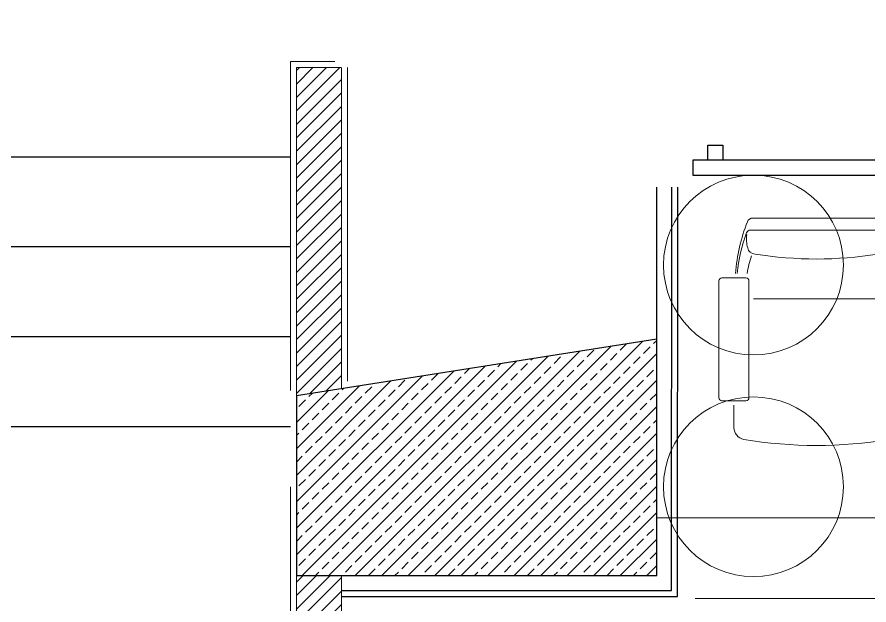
# Model space of a CAD drawing. Header units: millimetres. Extents: x 809 to 8159, y 33 to 4533.
# Drawn here: x 5118.6 to 5402.8, y 3945.4 to 4141.7 of the extents above; entities that cross this region are included whole.
import ezdxf

# ---------------------------------------------------------------- set-up
doc = ezdxf.new("R2010")
doc.units = ezdxf.units.MM
doc.linetypes.add('DASHED', pattern=[19.05, 12.7, -6.35])
doc.linetypes.add('HIDDEN', pattern=[0.375, 0.25, -0.125])
for name, color, linetype, lineweight in [('0-RefEdit0', 7, 'Continuous', 0), ('AHŞAP KONFERANS SALONU TAVAN', 6, 'Continuous', 0), ('B.A.TARAMA', 124, 'DASHED', 15), ('BETONARME', 3, 'Continuous', 25), ('DUVAR', 2, 'Continuous', 15), ('DUVAR TARAMA', 9, 'Continuous', 9), ('MERDIVEN', 4, 'Continuous', 0), ('Sıva', 1, 'Continuous', 0), ('TEFRİŞ', 130, 'Continuous', 0), ('TEZGAH', 7, 'Continuous', 0)]:
    doc.layers.add(name, color=color, linetype=linetype, lineweight=lineweight)
for name, color, linetype in [('AHŞAP DUVAR', 3, 'Continuous'), ('AHŞAP KUMAŞ SUNGER', 4, 'Continuous'), ('GOR', 3, 'Continuous')]:
    doc.layers.add(name, color=color, linetype=linetype)

# ---------------------------------------------------------------- blocks, each defined once
blk = doc.blocks.new('koltuk')
at = {"layer": 'TEFRİŞ'}
for p, q in [((36201.1633, -102073.6816), (36201.1633, -102073.7616)), ((36201.1733, -102073.6716), (36201.5633, -102073.6716)), ((36201.5733, -102073.6816), (36201.5733, -102073.7616)), ((36201.5883, -102073.7216), (36201.6627, -102073.7216)), ((36201.0035, -102074.2162), (36201.0035, -102073.7769)), ((36201.1733, -102073.7716), (36201.5633, -102073.7716)), ((36200.9633, -102074.2083), (36200.9633, -102073.7848)), ((36201.2333, -102074.2066), (36201.2333, -102073.7866)), ((36201.1633, -102074.3116), (36201.1633, -102074.2316)), ((36201.1733, -102074.2216), (36201.5633, -102074.2216)), ((36201.5733, -102074.3116), (36201.5733, -102074.2316)), ((36201.5883, -102074.2716), (36201.6627, -102074.2716)), ((36201.1733, -102074.3216), (36201.5633, -102074.3216))]:
    blk.add_line(p, q, dxfattribs=at)
for centre, radius, start, end in [((36201.1733, -102073.6816), 0.01, 90, 180), ((36201.5633, -102073.6816), 0.01, 0, 90), ((36201.6627, -102073.7616), 0.04, 10.3932, 90), ((36201.1939, -102074.3186), 0.5938, 94.3989, 111.5268), ((36201.211, -102074.299), 0.5708, 96.304, 110.3402), ((36200.2769, -102073.9966), 1.4456, 350.3541, 9.6459), ((36200.9833, -102073.7848), 0.02, 111.5268, 180), ((36201.0175, -102073.7769), 0.014, 110.3402, 180), ((36201.0333, -102073.8794), 0.1161, 75.095, 97.2992), ((36201.0583, -102073.7918), 0.025, 0, 78.8074), ((36201.194, -102074.0817), 0.3196, 98.2094, 109.0644), ((36201.1733, -102073.7616), 0.01, 180, 270), ((36201.5633, -102073.7616), 0.01, 270, 0), ((36199.8331, -102073.9966), 1.2669, 350.6992, 9.3008), ((36200.9833, -102074.2083), 0.02, 180, 248.4732), ((36201.0583, -102074.2013), 0.025, 281.1926, 0), ((36201.1939, -102073.6745), 0.5938, 248.4732, 265.6011), ((36201.0175, -102074.2162), 0.014, 180, 249.6598), ((36201.211, -102073.6941), 0.5708, 249.6598, 263.696), ((36201.0333, -102074.1137), 0.1161, 262.7008, 284.905), ((36201.194, -102073.9114), 0.3196, 250.9356, 261.7906), ((36201.1733, -102074.2316), 0.01, 90, 180), ((36201.5633, -102074.2316), 0.01, 0, 90), ((36201.6627, -102074.2316), 0.04, 270, 349.6068), ((36201.1733, -102074.3116), 0.01, 180, 270), ((36201.5633, -102074.3116), 0.01, 270, 0)]:
    blk.add_arc(centre, radius, start, end, dxfattribs=at)
blk = doc.blocks.new('rthrhrtrtrhrh')
at = {"layer": 'TEFRİŞ'}
blk.add_blockref('koltuk', (-18, -7.5092), dxfattribs=at)
blk = doc.blocks.new('trthrttrtrthrth')
at = {"layer": 'B.A.TARAMA'}
h = blk.add_hatch(dxfattribs=at)
h.set_pattern_fill('ANSI33', color=256, scale=25, style=0, pattern_type=0)
h.set_pattern_definition([(45, (32415.317, -18322.9636), (-4.4194174, 4.4194174), []), (45, (32419.736, -18322.9636), (-4.4194174, 4.4194174), [3.125, -1.5625])])
h.paths.add_polyline_path([(37167.56, -14575.98), (37167.56, -14635.98), (37287.74, -14635.98), (37287.74, -14557.13)], flags=0)
at = {"layer": 'BETONARME', "elevation": 0}
blk.add_lwpolyline([(37167.56, -14575.98), (37167.56, -14635.98), (37287.74, -14635.98), (37287.74, -14557.13)], close=True, dxfattribs=at)
blk = doc.blocks.new('RTHRTHRTRTHRHRTH')
at = {"layer": 'AHŞAP KONFERANS SALONU TAVAN'}
for centre in [(39771.25, -4548.69), (39771.25, -4622.69)]:
    blk.add_circle(centre, 30, dxfattribs=at)

msp = doc.modelspace()

# ---------------------------------------------------------------- hatches: boundary and pattern name
at = {"layer": 'DUVAR TARAMA'}
h = msp.add_hatch(dxfattribs=at)
h.set_pattern_fill('ANSI31', color=256)
h.set_pattern_definition([(45, (18702.033, -431.9434), (-2.245064, 2.245064), [])])
h.paths.add_polyline_path([(5226.83, 3955.3), (5211.83, 3955.3), (5211.83, 3858.58), (5226.83, 3858.58)])
h.paths.add_polyline_path([(7138.79, 4138.51), (7138.79, 4138.51), (7193.78, 4141.65), (7193.78, 4141.69)])
h.paths.add_polyline_path([(4331.64, 3862.07), (4331.64, 3877.25), (4006.83, 3826.31), (4006.83, 3811.12)])
h = msp.add_hatch(dxfattribs=at)
h.set_pattern_fill('ANSI31', color=256, angle=180)
h.set_pattern_definition([(225, (44951.192, 15804.3545), (2.24506403, -2.24506403), [])])
h.paths.add_polyline_path([(5226.83, 4124.84), (5211.83, 4124.84), (5211.83, 4015.3), (5226.83, 4017.8)])

# ---------------------------------------------------------------- linework, layer by layer
at = {"layer": '0-RefEdit0'}
msp.add_line((5430.86, 3947.58), (5344.88, 3947.58), dxfattribs=at)
at = {"layer": 'AHŞAP DUVAR', "elevation": 0}
for points in [[(5226.83, 3948.3), (5339.01, 3948.3), (5339.03, 4084.85)], [(5226.83, 3950.3), (5337.01, 3950.3), (5337.03, 4084.85)], [(5228.83, 3955.3), (5332.01, 3955.3), (5332.03, 4084.85)]]:
    msp.add_lwpolyline(points, dxfattribs=at)
at = {"layer": 'AHŞAP KUMAŞ SUNGER', "elevation": 0}
for points in [[(5349.03, 4093.9), (5349.03, 4098.9), (5354.03, 4098.9), (5354.03, 4093.9)], [(7130.88, 4093.9), (5344.03, 4093.9), (5344.03, 4088.9), (7130.88, 4088.9)]]:
    msp.add_lwpolyline(points, close=True, dxfattribs=at)
at = {"layer": 'DUVAR'}
for p, q in [((5211.83, 4015.3), (5211.83, 4124.84)), ((5211.83, 4124.84), (5226.64, 4124.84)), ((5226.83, 4017.8), (5226.83, 4124.84)), ((5211.83, 3955.3), (5211.83, 3858.58)), ((5226.83, 3955.3), (5226.83, 3858.58))]:
    msp.add_line(p, q, dxfattribs=at)
at = {"layer": 'DUVAR', "elevation": 0}
for points in [[(5211.83, 4015.3), (5211.83, 4124.84)], [(5226.83, 4124.84), (5226.83, 4017.8)]]:
    msp.add_lwpolyline(points, dxfattribs=at)
at = {"layer": 'GOR'}
for p, q in [((5209.83, 4094.94), (4376.54, 4094.94)), ((5209.83, 4064.94), (4331.64, 4064.94)), ((5209.83, 4034.94), (4331.64, 4034.94)), ((5209.83, 4004.94), (4331.64, 4004.94))]:
    msp.add_line(p, q, dxfattribs=at)
at = {"layer": 'MERDIVEN'}
msp.add_line((5332.01, 3974.58), (5985.77, 3974.58), dxfattribs=at)
at = {"layer": 'Sıva'}
for p, q in [((5209.83, 4126.84), (5209.83, 4016.99)), ((5224.64, 4126.84), (5209.83, 4126.84)), ((5228.83, 4124.84), (5228.83, 4020.16))]:
    msp.add_line(p, q, dxfattribs=at)
msp.add_lwpolyline([(5209.83, 3984.89), (5209.83, 3982.72)], dxfattribs=at)
at = {"layer": 'Sıva', "elevation": 0}
msp.add_lwpolyline([(5209.83, 3982.72), (5209.83, 3858.58)], dxfattribs=at)

# ---------------------------------------------------------------- block references
at = {"layer": 'AHŞAP KONFERANS SALONU TAVAN'}
msp.add_blockref('RTHRTHRTRTHRHRTH', (-34406.95, 8607.59), dxfattribs=at)
at = {"layer": 'TEFRİŞ', "xscale": 100, "yscale": 100, "zscale": 100, "rotation": 270}
msp.add_blockref('rthrhrtrtrhrh', (10213535.88, 3622370.92), dxfattribs=at)
at = {"layer": 'TEZGAH', "color": 0, "linetype": 'HIDDEN', "lineweight": -2, "ltscale": 35}
msp.add_blockref('trthrttrtrthrth', (-31955.73, 18591.27), dxfattribs=at)

doc.saveas('drawing.dxf')
